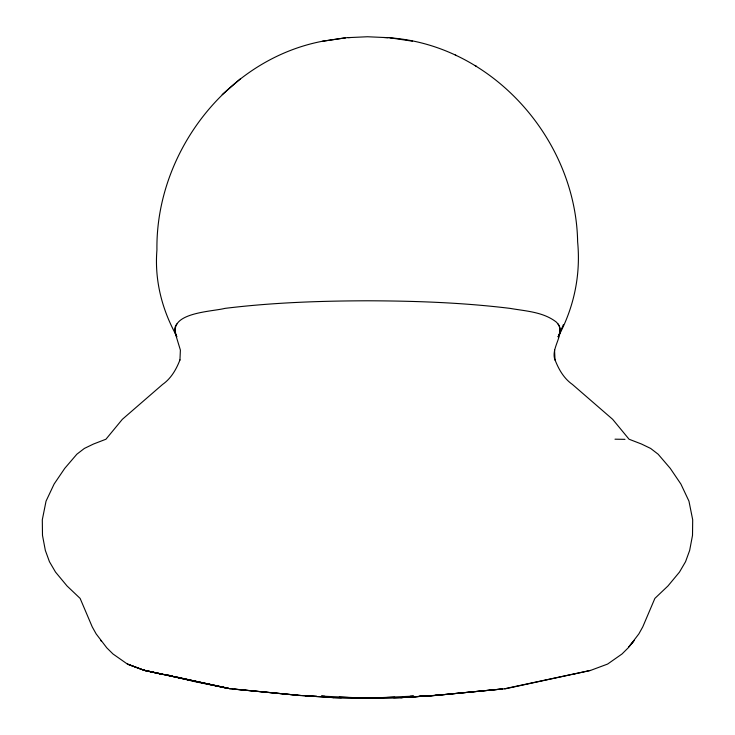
<?xml version="1.0" encoding="UTF-8"?>
<svg xmlns="http://www.w3.org/2000/svg" width="735" height="735" viewBox="0 0 735 735"><rect width="100%" height="100%" fill="white"/><g stroke="black" fill="none" stroke-linecap="round" stroke-linejoin="round"><path stroke-width="1.1" d="M554.548 350.09L555.017 360.077C550.065 347.159 567.282 332.707 556.303 322.068C543.248 311.861 525.764 311.125 510.035 308.378C462.765 302.59 415.091 300.918 367.5 300.79C319.909 300.918 272.226 302.581 224.956 308.378C211.386 311.851 166.22 312.485 176.823 336.768C174.461 332.863 173.644 327.626 176.869 323.933M179.946 360.077L180.387 350.09L175.353 333.561M559.528 333.561L558.177 336.768C560.364 332.808 561.145 327.663 558.067 323.924M558.177 336.768C573.989 307.469 580.843 275.092 577.627 241.787C575.964 139.999 492.964 45.386 390.055 37.834L383.707 37.485M559.537 333.58L563.423 324.558M179.974 359.865C176.299 369.356 171.099 378.479 162.591 384.433L122.322 419.336L105.941 439.227L93.51 444.023L84.35 448.442L76.853 454.212L64.754 468.351L54.114 484.034L46.048 501.132L42.308 519.746L42.492 535.374L45.34 550.414L49.456 561.715L55.52 572.087L67.041 585.97L80.124 598.4L92.224 626.854L96.138 633.882L106.777 647.82L112.988 653.975L127.385 664.063L144.446 670.412L161.378 674.124L143.573 670.127L127.385 664.063L144.446 670.412L162.536 674.28L143.573 670.127L228.732 688.364L160.101 673.774L228.254 688.493L174.838 676.613M506.277 688.364L590.563 670.412L607.615 664.063L622.021 653.975L628.223 647.82L638.862 633.882L642.776 626.854L654.876 598.4L667.959 585.97L679.48 572.087L685.544 561.715L689.66 550.414L692.508 535.374L692.692 519.746L688.952 501.132L680.886 484.034L670.246 468.351L658.147 454.212L650.65 448.442L641.49 444.023L629.059 439.227L612.678 419.336L572.409 384.433C563.901 378.479 558.701 369.356 555.026 359.865M634.305 640.424L628.866 646.837L633.598 641.288M387.841 37.669L367.5 36.75L346.571 37.706L322.298 41.27C226.343 59.719 155.59 153.394 156.932 249.918C154.506 279.171 161.525 307.892 175.334 333.561M240.317 78.893L222.19 94.631M573.631 674.124L590.563 670.412M574.908 673.774L506.011 688.667L434.927 695.485L400.557 697.644L367.5 698.25L333.175 697.598L299.127 695.393L231.69 688.897M322.298 41.27L345.386 37.788L344.816 37.862M401.374 697.616L436.075 695.374L400.557 697.644M434.927 695.485L502.621 688.943L435.561 695.42M504.706 688.805L505.441 688.732M332.744 697.57L367.5 698.25L402.027 697.533L436.783 695.273M348.252 37.614L350.375 37.522M410.13 696.256L413.529 696.118L367.5 698.25L358.459 697.892M427.742 695.861L430.875 695.723L419.556 696.174M376.596 697.892L367.5 698.25L321.452 696.118L324.852 696.256M386.739 697.487L394.778 697.166M404.847 696.762L414.108 696.403M393.666 697.763L402.027 697.533M332.973 697.533L341.325 697.763M614.993 439.19L624.998 439.346M309.922 695.953L305.365 695.779L316.693 696.22M321.177 696.413L329.115 696.716M339.258 697.129L348.307 697.487M333.525 697.607L299.127 695.393M300.817 695.54L234.465 689.099M164.815 674.454L194.821 681.639L230.413 688.814M229.458 688.723L298.575 695.328M412.418 41.178L390.055 37.834M168.159 675.125L172.615 676.117M455.305 55.015L456.361 55.575M475.196 65.626L476.583 66.361M100.695 640.424L101.412 641.288"/></g></svg>
